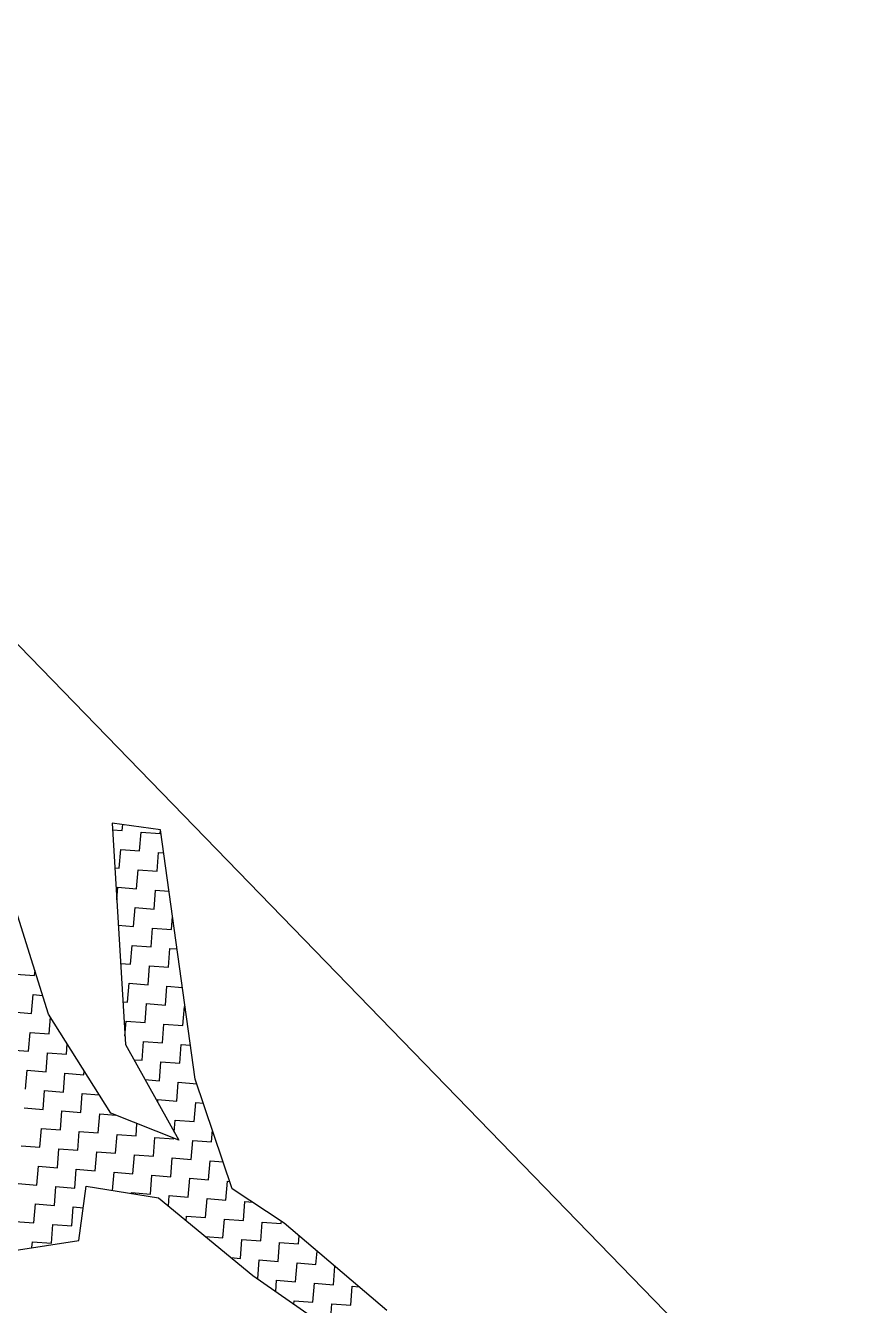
# Model space of a CAD drawing. Header units: metres. Extents: x 281680 to 283954, y 2020493 to 2022850.
# Drawn here: x 283630.7 to 283913.7, y 2020967.1 to 2021396.9 of the extents above; entities that cross this region are included whole.
import ezdxf

# ---------------------------------------------------------------- set-up
doc = ezdxf.new("R2010")
doc.units = ezdxf.units.M
doc.header["$MEASUREMENT"] = 0
doc.layers.add('POLY_HATCH', color=12, linetype='Continuous')
doc.layers.add('V_BOUND_LINE', color=7, linetype='Continuous')

msp = doc.modelspace()

# ---------------------------------------------------------------- linework, layer by layer
at = {"layer": 'POLY_HATCH'}
for p, q in [((283675.94, 2021126.77), (283659.77, 2021129.08)), ((283659.77, 2021129.08), (283664.21, 2021054.74)), ((283687.68, 2021043.07), (283675.94, 2021126.77)), ((283638.44, 2021064.97), (283622.94, 2021114.23)), ((283659.3, 2021031.63), (283638.44, 2021064.97)), ((283664.21, 2021054.74), (283682.1, 2021022.66)), ((283700.08, 2021006.32), (283687.68, 2021043.07)), ((283682.1, 2021022.66), (283659.3, 2021031.63)), ((283648.61, 2020988.96), (283651.08, 2021007.16)), ((283651.08, 2021007.16), (283675.3, 2021003.19)), ((283717.56, 2020994.71), (283700.08, 2021006.32)), ((283675.3, 2021003.19), (283706.96, 2020977.16)), ((283752.03, 2020965.4), (283717.56, 2020994.71)), ((283626.87, 2020985.59), (283648.61, 2020988.96)), ((283706.96, 2020977.16), (283765.09, 2020936.77))]:
    msp.add_line(p, q, dxfattribs=at)
at = {"layer": 'POLY_HATCH', "linetype": 'Continuous'}
for p, q in [((283659.9, 2021126.86), (283663.16, 2021126.6)), ((283663.16, 2021126.6), (283663.32, 2021128.57)), ((283669, 2021119.75), (283669.51, 2021126.09)), ((283669.51, 2021126.09), (283675.86, 2021125.59)), ((283675.86, 2021125.59), (283675.95, 2021126.74)), ((283662.15, 2021113.9), (283662.66, 2021120.25)), ((283662.66, 2021120.25), (283669, 2021119.75)), ((283674.85, 2021112.89), (283675.35, 2021119.24)), ((283675.35, 2021119.24), (283677.02, 2021119.11)), ((283660.67, 2021114.02), (283662.15, 2021113.9)), ((283667.99, 2021107.05), (283668.5, 2021113.4)), ((283668.5, 2021113.4), (283674.85, 2021112.89)), ((283661.31, 2021103.32), (283661.65, 2021107.56)), ((283661.65, 2021107.56), (283667.99, 2021107.05)), ((283673.83, 2021100.2), (283674.34, 2021106.55)), ((283674.34, 2021106.55), (283678.83, 2021106.19)), ((283666.98, 2021094.36), (283667.49, 2021100.71)), ((283667.49, 2021100.71), (283673.83, 2021100.2)), ((283661.82, 2021094.77), (283666.98, 2021094.36)), ((283679.67, 2021093.35), (283680.02, 2021097.69)), ((283672.82, 2021087.51), (283673.33, 2021093.85)), ((283673.33, 2021093.85), (283679.67, 2021093.35)), ((283665.97, 2021081.67), (283666.48, 2021088.01)), ((283666.48, 2021088.01), (283672.82, 2021087.51)), ((283678.66, 2021080.65), (283679.17, 2021087)), ((283679.17, 2021087), (283681.55, 2021086.81)), ((283662.59, 2021081.93), (283665.97, 2021081.67)), ((283627.38, 2021078.35), (283633.73, 2021077.85)), ((283633.73, 2021077.85), (283633.86, 2021079.53)), ((283671.81, 2021074.81), (283672.32, 2021081.16)), ((283672.32, 2021081.16), (283678.66, 2021080.65)), ((283664.96, 2021068.97), (283665.46, 2021075.32)), ((283665.46, 2021075.32), (283671.81, 2021074.81)), ((283677.65, 2021067.96), (283678.16, 2021074.31)), ((283678.16, 2021074.31), (283683.36, 2021073.89)), ((283632.72, 2021065.15), (283633.22, 2021071.5)), ((283633.22, 2021071.5), (283636.47, 2021071.24)), ((283663.35, 2021069.1), (283664.96, 2021068.97)), ((283626.37, 2021065.66), (283632.72, 2021065.15)), ((283670.8, 2021062.12), (283671.31, 2021068.47)), ((283671.31, 2021068.47), (283677.65, 2021067.96)), ((283683.49, 2021061.11), (283684, 2021067.45)), ((283684, 2021067.45), (283684.26, 2021067.43)), ((283638.56, 2021058.3), (283639.02, 2021064.05)), ((283664.05, 2021057.51), (283664.45, 2021062.62)), ((283664.45, 2021062.62), (283670.8, 2021062.12)), ((283676.64, 2021055.27), (283677.15, 2021061.61)), ((283677.15, 2021061.61), (283683.49, 2021061.11)), ((283631.71, 2021052.46), (283632.21, 2021058.81)), ((283632.21, 2021058.81), (283638.56, 2021058.3)), ((283625.36, 2021052.97), (283631.71, 2021052.46)), ((283637.55, 2021045.61), (283638.05, 2021051.95)), ((283638.05, 2021051.95), (283644.4, 2021051.45)), ((283644.4, 2021051.45), (283644.68, 2021055)), ((283669.79, 2021049.43), (283670.29, 2021055.77)), ((283670.29, 2021055.77), (283676.64, 2021055.27)), ((283682.48, 2021048.41), (283682.99, 2021054.76)), ((283682.99, 2021054.76), (283686.07, 2021054.52)), ((283667.06, 2021049.64), (283669.79, 2021049.43)), ((283675.63, 2021042.57), (283676.13, 2021048.92)), ((283676.13, 2021048.92), (283682.48, 2021048.41)), ((283630.7, 2021039.77), (283631.2, 2021046.11)), ((283631.2, 2021046.11), (283637.55, 2021045.61)), ((283643.39, 2021038.75), (283643.9, 2021045.1)), ((283643.9, 2021045.1), (283650.24, 2021044.6)), ((283650.24, 2021044.6), (283650.35, 2021045.94)), ((283636.54, 2021032.91), (283637.04, 2021039.26)), ((283637.04, 2021039.26), (283643.39, 2021038.75)), ((283670.78, 2021042.96), (283675.63, 2021042.57)), ((283681.47, 2021035.72), (283681.98, 2021042.07)), ((283681.98, 2021042.07), (283688.18, 2021041.57)), ((283649.23, 2021031.9), (283649.74, 2021038.25)), ((283649.74, 2021038.25), (283655.45, 2021037.79)), ((283675.05, 2021035.31), (283675.12, 2021036.23)), ((283675.12, 2021036.23), (283681.47, 2021035.72)), ((283687.31, 2021028.87), (283687.82, 2021035.21)), ((283687.82, 2021035.21), (283690.4, 2021035.01)), ((283630.19, 2021033.42), (283636.54, 2021032.91)), ((283642.38, 2021026.06), (283642.88, 2021032.41)), ((283642.88, 2021032.41), (283649.23, 2021031.9)), ((283655.07, 2021025.05), (283655.58, 2021031.4)), ((283655.58, 2021031.4), (283661, 2021030.96)), ((283635.53, 2021020.22), (283636.03, 2021026.57)), ((283636.03, 2021026.57), (283642.38, 2021026.06)), ((283667.77, 2021024.04), (283668.09, 2021028.18)), ((283680.64, 2021025.29), (283680.96, 2021029.37)), ((283680.96, 2021029.37), (283687.31, 2021028.87)), ((283693.15, 2021022.02), (283693.46, 2021025.93)), ((283648.22, 2021019.21), (283648.72, 2021025.56)), ((283648.72, 2021025.56), (283655.07, 2021025.05)), ((283660.91, 2021018.2), (283661.42, 2021024.54)), ((283661.42, 2021024.54), (283667.77, 2021024.04)), ((283673.61, 2021017.19), (283674.11, 2021023.53)), ((283674.11, 2021023.53), (283680.46, 2021023.03)), ((283680.46, 2021023.03), (283680.48, 2021023.3)), ((283686.3, 2021016.17), (283686.81, 2021022.52)), ((283686.81, 2021022.52), (283693.15, 2021022.02)), ((283629.18, 2021020.73), (283635.53, 2021020.22)), ((283641.37, 2021013.37), (283641.87, 2021019.71)), ((283641.87, 2021019.71), (283648.22, 2021019.21)), ((283654.06, 2021012.36), (283654.57, 2021018.7)), ((283654.57, 2021018.7), (283660.91, 2021018.2)), ((283666.75, 2021011.35), (283667.26, 2021017.69)), ((283667.26, 2021017.69), (283673.61, 2021017.19)), ((283634.51, 2021007.53), (283635.02, 2021013.87)), ((283635.02, 2021013.87), (283641.37, 2021013.37)), ((283679.45, 2021010.33), (283679.95, 2021016.68)), ((283679.95, 2021016.68), (283686.3, 2021016.17)), ((283692.14, 2021009.32), (283692.65, 2021015.67)), ((283692.65, 2021015.67), (283697.05, 2021015.32)), ((283647.21, 2021006.52), (283647.71, 2021012.86)), ((283647.71, 2021012.86), (283654.06, 2021012.36)), ((283659.92, 2021005.71), (283660.41, 2021011.85)), ((283660.41, 2021011.85), (283666.75, 2021011.35)), ((283672.59, 2021004.49), (283673.1, 2021010.84)), ((283673.1, 2021010.84), (283679.45, 2021010.33)), ((283685.29, 2021003.48), (283685.79, 2021009.83)), ((283685.79, 2021009.83), (283692.14, 2021009.32)), ((283697.98, 2021002.47), (283698.49, 2021008.82)), ((283698.49, 2021008.82), (283699.26, 2021008.75)), ((283628.17, 2021008.03), (283634.51, 2021007.53)), ((283640.36, 2021000.67), (283640.86, 2021007.02)), ((283640.86, 2021007.02), (283647.21, 2021006.52)), ((283666.22, 2021004.67), (283666.25, 2021005)), ((283666.25, 2021005), (283672.59, 2021004.49)), ((283633.5, 2020994.83), (283634.01, 2021001.18)), ((283634.01, 2021001.18), (283640.36, 2021000.67)), ((283646.2, 2020993.82), (283646.7, 2021000.17)), ((283646.7, 2021000.17), (283650.09, 2020999.9)), ((283678.66, 2021000.42), (283678.94, 2021003.99)), ((283678.94, 2021003.99), (283685.29, 2021003.48)), ((283691.13, 2020996.63), (283691.64, 2021002.98)), ((283691.64, 2021002.98), (283697.98, 2021002.47)), ((283703.82, 2020995.62), (283704.33, 2021001.96)), ((283704.33, 2021001.96), (283706.96, 2021001.75)), ((283684.65, 2020995.5), (283684.78, 2020997.13)), ((283684.78, 2020997.13), (283691.13, 2020996.63)), ((283696.97, 2020989.78), (283697.48, 2020996.12)), ((283697.48, 2020996.12), (283703.82, 2020995.62)), ((283627.16, 2020995.34), (283633.5, 2020994.83)), ((283639.34, 2020987.98), (283639.85, 2020994.33)), ((283639.85, 2020994.33), (283646.2, 2020993.82)), ((283709.66, 2020988.76), (283710.17, 2020995.11)), ((283710.17, 2020995.11), (283716.52, 2020994.61)), ((283716.52, 2020994.61), (283716.58, 2020995.36)), ((283632.84, 2020986.52), (283633, 2020988.49)), ((283633, 2020988.49), (283639.34, 2020987.98)), ((283691.04, 2020990.25), (283696.97, 2020989.78)), ((283702.81, 2020982.92), (283703.32, 2020989.27)), ((283703.32, 2020989.27), (283709.66, 2020988.76)), ((283715.5, 2020981.91), (283716.01, 2020988.26)), ((283716.01, 2020988.26), (283722.36, 2020987.75)), ((283722.36, 2020987.75), (283722.57, 2020990.45)), ((283699.65, 2020983.18), (283702.81, 2020982.92)), ((283728.2, 2020980.9), (283728.55, 2020985.36)), ((283708.65, 2020976.07), (283709.16, 2020982.42)), ((283709.16, 2020982.42), (283715.5, 2020981.91)), ((283721.35, 2020975.06), (283721.85, 2020981.41)), ((283721.85, 2020981.41), (283728.2, 2020980.9)), ((283734.04, 2020974.05), (283734.54, 2020980.28)), ((283708.52, 2020976.08), (283708.65, 2020976.07)), ((283714.7, 2020971.79), (283715, 2020975.57)), ((283715, 2020975.57), (283721.35, 2020975.06)), ((283727.19, 2020968.21), (283727.69, 2020974.55)), ((283727.69, 2020974.55), (283734.04, 2020974.05)), ((283739.88, 2020967.2), (283740.39, 2020973.54)), ((283740.39, 2020973.54), (283742.67, 2020973.36)), ((283720.75, 2020967.58), (283720.84, 2020968.71)), ((283720.84, 2020968.71), (283727.19, 2020968.21)), ((283733.03, 2020961.35), (283733.53, 2020967.7)), ((283733.53, 2020967.7), (283739.88, 2020967.2))]:
    msp.add_line(p, q, dxfattribs=at)
at = {"layer": 'V_BOUND_LINE'}
msp.add_line((283913.71, 2020894.85), (283426.26, 2021396.89), dxfattribs=at)

doc.saveas('drawing.dxf')
